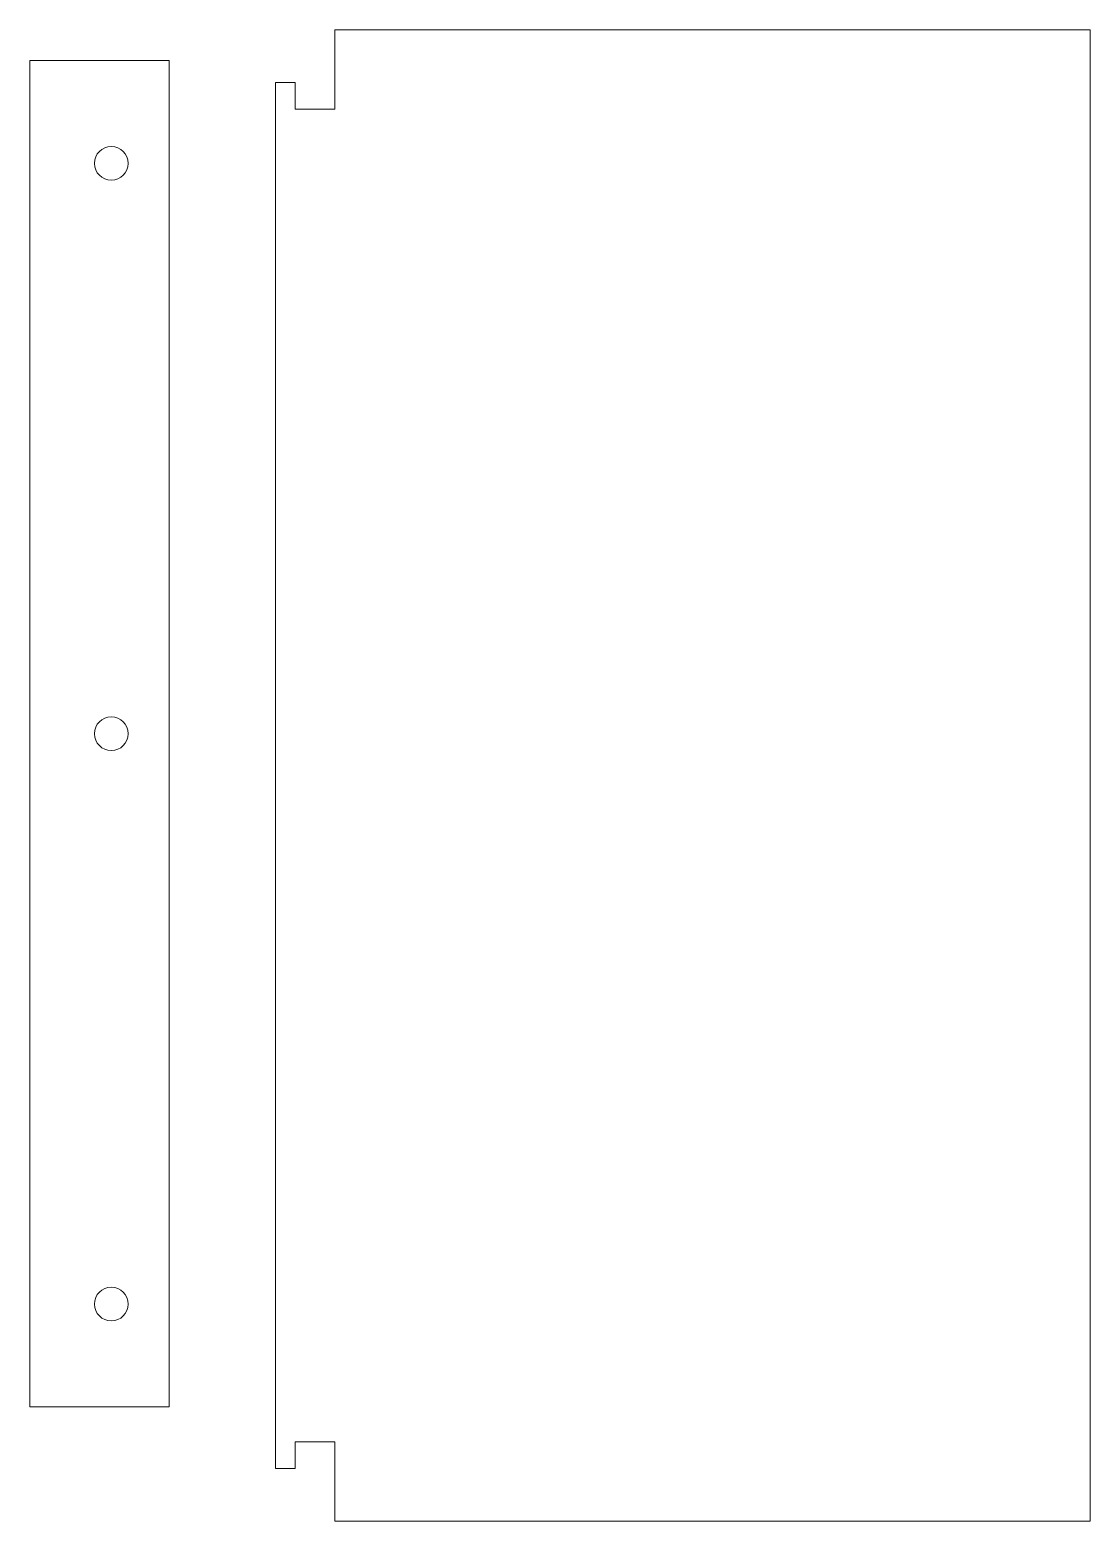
# Model space of a CAD drawing. Header units: centimetres. Extents: x -11.1 to 22.3, y -12.4 to 10.4.
# Drawn here: x -11.06 to 5, y -12.4 to 10.2 of the extents above; entities that cross this region are included whole.
import ezdxf

# ---------------------------------------------------------------- set-up
doc = ezdxf.new("R2010")
doc.units = ezdxf.units.CM
doc.header["$MEASUREMENT"] = 0
doc.layers.add('Warstwa 1', color=7, linetype='Continuous')

msp = doc.modelspace()

# ---------------------------------------------------------------- linework, layer by layer
at = {"layer": 'Warstwa 1', "color": 1, "lineweight": 0}
msp.add_open_spline([(5.00405, 10.20017), (5.00405, 10.20017), (-6.43594, 10.20017), (-6.43594, 10.20017), (-6.43594, 10.20017), (-6.43594, 10.20017), (-6.43594, 8.99632), (-6.43594, 8.99632), (-6.43594, 8.99632), (-6.43594, 8.99632), (-7.03594, 8.99632), (-7.03594, 8.99632), (-7.03594, 8.99632), (-7.03594, 8.99632), (-7.03594, 9.40016), (-7.03594, 9.40016), (-7.03594, 9.40016), (-7.03594, 9.40016), (-7.33594, 9.40016), (-7.33594, 9.40016), (-7.33594, 9.40016), (-7.33594, 9.40016), (-7.33594, -11.59983), (-7.33594, -11.59983), (-7.33594, -11.59983), (-7.33594, -11.59983), (-7.03594, -11.59983), (-7.03594, -11.59983), (-7.03594, -11.59983), (-7.03594, -11.59983), (-7.03594, -11.19599), (-7.03594, -11.19599), (-7.03594, -11.19599), (-7.03594, -11.19599), (-6.43594, -11.19599), (-6.43594, -11.19599), (-6.43594, -11.19599), (-6.43594, -11.19599), (-6.43594, -12.39987), (-6.43594, -12.39987), (-6.43594, -12.39987), (-6.43594, -12.39987), (5.00405, -12.39987), (5.00405, -12.39987), (5.00405, -12.39987), (5.00405, -12.39987), (5.00405, 10.20017), (5.00405, 10.20017)], degree=3, knots=[0, 0, 0, 0, 0.07692308, 0.07692308, 0.07692308, 0.07692308, 0.15384615, 0.15384615, 0.15384615, 0.15384615, 0.23076923, 0.23076923, 0.23076923, 0.23076923, 0.30769231, 0.30769231, 0.30769231, 0.30769231, 0.38461538, 0.38461538, 0.38461538, 0.38461538, 0.46153846, 0.46153846, 0.46153846, 0.46153846, 0.53846154, 0.53846154, 0.53846154, 0.53846154, 0.61538462, 0.61538462, 0.61538462, 0.61538462, 0.69230769, 0.69230769, 0.69230769, 0.69230769, 0.76923077, 0.76923077, 0.76923077, 0.76923077, 0.84615385, 0.84615385, 0.84615385, 0.84615385, 1, 1, 1, 1], dxfattribs=at)
at = {"layer": 'Warstwa 1', "color": 242, "lineweight": 0}
for points in [[(-8.94653, -10.66666), (-8.94653, -10.66666), (-11.05652, -10.66666), (-11.05652, -10.66666), (-11.05652, -10.66666), (-11.05652, -10.66666), (-11.05652, 9.73332), (-11.05652, 9.73332), (-11.05652, 9.73332), (-11.05652, 9.73332), (-8.94653, 9.73332), (-8.94653, 9.73332), (-8.94653, 9.73332), (-8.94653, 9.73332), (-8.94653, -10.66666), (-8.94653, -10.66666)], [(-9.56779, 8.17638), (-9.56779, 8.03554), (-9.68195, 7.92138), (-9.82279, 7.92138), (-9.82279, 7.92138), (-9.96363, 7.92138), (-10.07779, 8.03554), (-10.07779, 8.17638), (-10.07779, 8.17638), (-10.07779, 8.31722), (-9.96363, 8.43138), (-9.82279, 8.43138), (-9.82279, 8.43138), (-9.68195, 8.43138), (-9.56779, 8.31722), (-9.56779, 8.17638)], [(-9.56779, -0.46668), (-9.56779, -0.60752), (-9.68195, -0.72168), (-9.82279, -0.72168), (-9.82279, -0.72168), (-9.96363, -0.72168), (-10.07779, -0.60752), (-10.07779, -0.46668), (-10.07779, -0.46668), (-10.07779, -0.32584), (-9.96363, -0.21168), (-9.82279, -0.21168), (-9.82279, -0.21168), (-9.68195, -0.21168), (-9.56779, -0.32584), (-9.56779, -0.46668)], [(-9.56779, -9.10973), (-9.56779, -9.25057), (-9.68195, -9.36473), (-9.82279, -9.36473), (-9.82279, -9.36473), (-9.96363, -9.36473), (-10.07779, -9.25057), (-10.07779, -9.10973), (-10.07779, -9.10973), (-10.07779, -8.96889), (-9.96363, -8.85473), (-9.82279, -8.85473), (-9.82279, -8.85473), (-9.68195, -8.85473), (-9.56779, -8.96889), (-9.56779, -9.10973)]]:
    msp.add_open_spline(points, degree=3, knots=[0, 0, 0, 0, 0.2, 0.2, 0.2, 0.2, 0.4, 0.4, 0.4, 0.4, 0.6, 0.6, 0.6, 0.6, 1, 1, 1, 1], dxfattribs=at)

doc.saveas('drawing.dxf')
